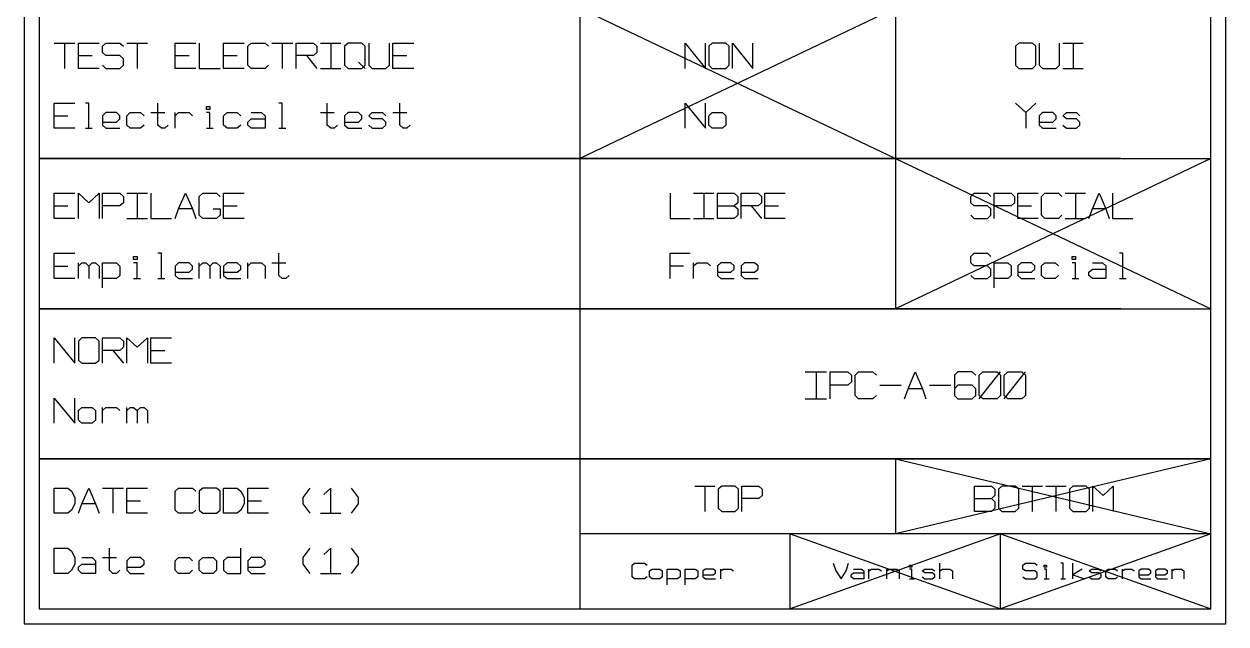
# Model space of a CAD drawing. Extents: x -658 to 530, y -320 to 521.
# Drawn here: x -421.3 to -277.6, y 100.6 to 172.4 of the extents above; entities that cross this region are included whole.
import ezdxf

# ---------------------------------------------------------------- set-up
doc = ezdxf.new("R2010")
doc.units = 0
doc.layers.add('1', color=1, linetype='CONTINUOUS')

msp = doc.modelspace()

# ---------------------------------------------------------------- linework, layer by layer
at = {"layer": '1'}
for p, q in [((-421.3, 420.4), (-421.3, 100.6)), ((-277.58, 100.6), (-277.58, 420.4)), ((-354.83, 398.85), (-354.83, 102.4)), ((-419.5, 174.27), (-419.5, 156.3)), ((-354.83, 174.27), (-317.1, 156.3)), ((-317.1, 174.27), (-354.83, 156.3)), ((-317.1, 174.27), (-317.1, 156.3)), ((-279.38, 156.3), (-279.38, 174.27)), ((-417.7, 170.1), (-415.22, 170.1)), ((-416.45, 170.1), (-416.45, 167.07)), ((-414.8, 167.07), (-414.8, 170.1)), ((-414.8, 170.1), (-412.32, 170.1)), ((-411.92, 169.72), (-411.5, 170.1)), ((-411.92, 168.97), (-411.92, 169.72)), ((-411.5, 170.1), (-409.85, 170.1)), ((-409.85, 170.1), (-409.42, 169.72)), ((-409.02, 170.1), (-406.55, 170.1)), ((-407.77, 170.1), (-407.77, 167.07)), ((-403.22, 167.07), (-403.22, 170.1)), ((-403.22, 170.1), (-400.75, 170.1)), ((-400.35, 170.1), (-400.35, 167.07)), ((-397.45, 167.07), (-397.45, 170.1)), ((-397.45, 170.1), (-394.97, 170.1)), ((-394.55, 169.72), (-394.15, 170.1)), ((-394.55, 167.45), (-394.55, 169.72)), ((-394.15, 170.1), (-392.47, 170.1)), ((-392.47, 170.1), (-392.07, 169.72)), ((-391.65, 170.1), (-389.17, 170.1)), ((-390.42, 170.1), (-390.42, 167.07)), ((-388.77, 167.07), (-388.77, 170.1)), ((-388.77, 170.1), (-386.7, 170.1)), ((-386.7, 170.1), (-386.27, 169.72)), ((-386.27, 169.72), (-386.27, 168.97)), ((-385.87, 170.1), (-383.4, 170.1)), ((-384.62, 170.1), (-384.62, 167.07)), ((-382.55, 170.1), (-382.97, 169.72)), ((-382.97, 169.72), (-382.97, 167.45)), ((-380.9, 170.1), (-382.55, 170.1)), ((-380.5, 169.72), (-380.9, 170.1)), ((-380.5, 167.45), (-380.5, 169.72)), ((-380.07, 170.1), (-380.07, 167.45)), ((-377.6, 167.45), (-377.6, 170.1)), ((-377.2, 167.07), (-377.2, 170.1)), ((-377.2, 170.1), (-374.7, 170.1)), ((-342.25, 167.07), (-342.25, 170.1)), ((-342.25, 170.1), (-339.83, 167.07)), ((-339.83, 167.07), (-339.83, 170.1)), ((-339, 170.1), (-339.43, 169.72)), ((-339.43, 169.72), (-339.43, 167.45)), ((-337.4, 170.1), (-339, 170.1)), ((-337, 169.72), (-337.4, 170.1)), ((-337, 167.45), (-337, 169.72)), ((-336.58, 167.07), (-336.58, 170.1)), ((-336.58, 170.1), (-334.15, 167.07)), ((-334.15, 167.07), (-334.15, 170.1)), ((-302.33, 170.1), (-302.73, 169.72)), ((-302.73, 169.72), (-302.73, 167.45)), ((-300.7, 170.1), (-302.33, 170.1)), ((-300.3, 169.72), (-300.7, 170.1)), ((-300.3, 167.45), (-300.3, 169.72)), ((-299.9, 170.1), (-299.9, 167.45)), ((-297.48, 167.45), (-297.48, 170.1)), ((-297.08, 170.1), (-294.65, 170.1)), ((-295.85, 170.1), (-295.85, 167.07)), ((-414.8, 168.6), (-413.15, 168.6)), ((-411.5, 168.6), (-411.92, 168.97)), ((-409.85, 168.6), (-411.5, 168.6)), ((-409.42, 168.2), (-409.85, 168.6)), ((-409.42, 167.45), (-409.42, 168.2)), ((-403.22, 168.6), (-401.57, 168.6)), ((-397.45, 168.6), (-395.8, 168.6)), ((-386.7, 168.6), (-388.77, 168.6)), ((-387.52, 168.6), (-386.27, 167.07)), ((-386.27, 168.97), (-386.7, 168.6)), ((-377.2, 168.6), (-375.52, 168.6)), ((-412.32, 167.07), (-414.8, 167.07)), ((-411.92, 167.45), (-411.5, 167.07)), ((-411.5, 167.07), (-409.85, 167.07)), ((-409.85, 167.07), (-409.42, 167.45)), ((-400.75, 167.07), (-403.22, 167.07)), ((-400.35, 167.07), (-397.85, 167.07)), ((-394.97, 167.07), (-397.45, 167.07)), ((-394.15, 167.07), (-394.55, 167.45)), ((-392.47, 167.07), (-394.15, 167.07)), ((-392.07, 167.45), (-392.47, 167.07)), ((-385.87, 167.07), (-383.4, 167.07)), ((-382.97, 167.45), (-382.55, 167.07)), ((-382.55, 167.07), (-380.9, 167.07)), ((-380.5, 167.07), (-381.32, 167.82)), ((-380.9, 167.07), (-380.5, 167.45)), ((-380.07, 167.45), (-379.67, 167.07)), ((-379.67, 167.07), (-378.02, 167.07)), ((-378.02, 167.07), (-377.6, 167.45)), ((-374.7, 167.07), (-377.2, 167.07)), ((-339.43, 167.45), (-339, 167.07)), ((-339, 167.07), (-337.4, 167.07)), ((-337.4, 167.07), (-337, 167.45)), ((-302.73, 167.45), (-302.33, 167.07)), ((-302.33, 167.07), (-300.7, 167.07)), ((-300.7, 167.07), (-300.3, 167.45)), ((-299.9, 167.45), (-299.5, 167.07)), ((-299.5, 167.07), (-297.88, 167.07)), ((-297.88, 167.07), (-297.48, 167.45)), ((-297.08, 167.07), (-294.65, 167.07)), ((-417.7, 159.9), (-417.7, 162.9)), ((-417.7, 162.9), (-415.22, 162.9)), ((-413.57, 162.9), (-413.97, 162.9)), ((-413.57, 159.9), (-413.57, 162.9)), ((-405.3, 160.27), (-405.3, 162.9)), ((-399.5, 162.15), (-399.5, 162.52)), ((-399.5, 162.52), (-399.1, 162.52)), ((-399.1, 162.52), (-399.1, 162.15)), ((-390.42, 162.9), (-390.82, 162.9)), ((-390.42, 159.9), (-390.42, 162.9)), ((-385.05, 160.27), (-385.05, 162.9)), ((-376.35, 160.27), (-376.35, 162.9)), ((-342.25, 159.9), (-342.25, 162.9)), ((-342.25, 162.9), (-339.83, 159.9)), ((-339.83, 159.9), (-339.83, 162.9)), ((-302.73, 162.9), (-301.5, 161.77)), ((-301.5, 161.77), (-300.3, 162.9)), ((-417.7, 161.4), (-416.05, 161.4)), ((-411.5, 161.77), (-411.92, 161.4)), ((-411.92, 161.4), (-411.92, 160.27)), ((-410.25, 161.77), (-411.5, 161.77)), ((-409.85, 161.4), (-410.25, 161.77)), ((-410.25, 160.65), (-409.85, 161.02)), ((-409.85, 161.02), (-409.85, 161.4)), ((-409.02, 161.4), (-408.6, 161.77)), ((-409.02, 160.27), (-409.02, 161.4)), ((-408.6, 161.77), (-407.37, 161.77)), ((-407.37, 161.77), (-406.95, 161.4)), ((-406.12, 161.77), (-404.47, 161.77)), ((-403.22, 159.9), (-403.22, 161.77)), ((-403.22, 161.4), (-402.82, 161.77)), ((-402.82, 161.77), (-401.57, 161.77)), ((-401.57, 161.77), (-401.17, 161.4)), ((-399.1, 162.15), (-399.5, 162.15)), ((-399.1, 161.77), (-399.5, 161.77)), ((-399.1, 159.9), (-399.1, 161.77)), ((-397.45, 161.4), (-397.02, 161.77)), ((-397.45, 160.27), (-397.45, 161.4)), ((-397.02, 161.77), (-395.8, 161.77)), ((-395.8, 161.77), (-395.37, 161.4)), ((-394.55, 160.65), (-394.15, 161.02)), ((-394.15, 161.77), (-392.9, 161.77)), ((-394.15, 161.02), (-392.47, 161.02)), ((-392.9, 161.77), (-392.47, 161.4)), ((-392.47, 161.4), (-392.47, 159.9)), ((-385.87, 161.77), (-384.22, 161.77)), ((-382.55, 161.77), (-382.97, 161.4)), ((-382.97, 161.4), (-382.97, 160.27)), ((-381.32, 161.77), (-382.55, 161.77)), ((-380.9, 161.4), (-381.32, 161.77)), ((-381.32, 160.65), (-380.9, 161.02)), ((-380.9, 161.02), (-380.9, 161.4)), ((-380.07, 161.4), (-379.67, 161.77)), ((-379.67, 161.02), (-380.07, 161.4)), ((-379.67, 161.77), (-378.42, 161.77)), ((-378.42, 161.02), (-379.67, 161.02)), ((-378.42, 161.77), (-378.02, 161.4)), ((-378.02, 160.65), (-378.42, 161.02)), ((-377.2, 161.77), (-375.52, 161.77)), ((-339.43, 161.4), (-339, 161.77)), ((-339.43, 160.27), (-339.43, 161.4)), ((-339, 161.77), (-337.8, 161.77)), ((-337.8, 161.77), (-337.4, 161.4)), ((-337.4, 161.4), (-337.4, 160.27)), ((-301.5, 161.77), (-301.5, 159.9)), ((-299.5, 161.77), (-299.9, 161.4)), ((-299.9, 161.4), (-299.9, 160.27)), ((-298.28, 161.77), (-299.5, 161.77)), ((-297.88, 161.4), (-298.28, 161.77)), ((-298.28, 160.65), (-297.88, 161.02)), ((-297.88, 161.02), (-297.88, 161.4)), ((-297.08, 161.4), (-296.65, 161.77)), ((-296.65, 161.02), (-297.08, 161.4)), ((-296.65, 161.77), (-295.45, 161.77)), ((-295.45, 161.02), (-296.65, 161.02)), ((-295.45, 161.77), (-295.05, 161.4)), ((-295.05, 160.65), (-295.45, 161.02)), ((-415.22, 159.9), (-417.7, 159.9)), ((-413.97, 159.9), (-413.15, 159.9)), ((-411.92, 160.65), (-410.25, 160.65)), ((-411.92, 160.27), (-411.5, 159.9)), ((-411.5, 159.9), (-409.85, 159.9)), ((-408.6, 159.9), (-409.02, 160.27)), ((-407.37, 159.9), (-408.6, 159.9)), ((-406.95, 160.27), (-407.37, 159.9)), ((-404.87, 159.9), (-405.3, 160.27)), ((-404.47, 159.9), (-404.87, 159.9)), ((-404.05, 160.27), (-404.47, 159.9)), ((-399.5, 159.9), (-398.67, 159.9)), ((-397.02, 159.9), (-397.45, 160.27)), ((-395.8, 159.9), (-397.02, 159.9)), ((-395.37, 160.27), (-395.8, 159.9)), ((-394.55, 160.27), (-394.55, 160.65)), ((-394.15, 159.9), (-394.55, 160.27)), ((-392.47, 159.9), (-394.15, 159.9)), ((-390.82, 159.9), (-390, 159.9)), ((-384.62, 159.9), (-385.05, 160.27)), ((-384.22, 159.9), (-384.62, 159.9)), ((-383.8, 160.27), (-384.22, 159.9)), ((-382.97, 160.65), (-381.32, 160.65)), ((-382.97, 160.27), (-382.55, 159.9)), ((-382.55, 159.9), (-380.9, 159.9)), ((-380.07, 160.27), (-379.67, 159.9)), ((-379.67, 159.9), (-378.42, 159.9)), ((-378.42, 159.9), (-378.02, 160.27)), ((-378.02, 160.27), (-378.02, 160.65)), ((-375.95, 159.9), (-376.35, 160.27)), ((-375.52, 159.9), (-375.95, 159.9)), ((-375.12, 160.27), (-375.52, 159.9)), ((-339, 159.9), (-339.43, 160.27)), ((-337.8, 159.9), (-339, 159.9)), ((-337.4, 160.27), (-337.8, 159.9)), ((-299.9, 160.65), (-298.28, 160.65)), ((-299.9, 160.27), (-299.5, 159.9)), ((-299.5, 159.9), (-297.88, 159.9)), ((-297.08, 160.27), (-296.65, 159.9)), ((-296.65, 159.9), (-295.45, 159.9)), ((-295.45, 159.9), (-295.05, 160.27)), ((-295.05, 160.27), (-295.05, 160.65)), ((-290.15, 156.3), (-419.5, 156.3)), ((-419.5, 156.3), (-419.5, 138.32)), ((-419.5, 156.3), (-279.38, 156.3)), ((-317.1, 156.3), (-279.38, 138.32)), ((-279.38, 156.3), (-317.1, 138.32)), ((-317.1, 156.3), (-317.1, 138.32)), ((-279.38, 138.32), (-279.38, 156.3)), ((-417.7, 149.12), (-417.7, 152.12)), ((-417.7, 152.12), (-415.22, 152.12)), ((-414.8, 149.12), (-414.8, 152.12)), ((-414.8, 152.12), (-413.57, 151)), ((-413.57, 151), (-412.32, 152.12)), ((-412.32, 152.12), (-412.32, 149.12)), ((-411.92, 149.12), (-411.92, 152.12)), ((-411.92, 152.12), (-409.85, 152.12)), ((-409.85, 152.12), (-409.42, 151.75)), ((-409.42, 151), (-409.85, 150.62)), ((-409.42, 151.75), (-409.42, 151)), ((-409.02, 152.12), (-406.55, 152.12)), ((-407.77, 152.12), (-407.77, 149.12)), ((-406.12, 152.12), (-406.12, 149.12)), ((-402.83, 150.25), (-402, 152.12)), ((-402, 152.12), (-401.17, 150.25)), ((-400.35, 151.75), (-399.92, 152.12)), ((-400.35, 149.5), (-400.35, 151.75)), ((-399.92, 152.12), (-398.27, 152.12)), ((-398.27, 152.12), (-397.85, 151.75)), ((-397.45, 149.12), (-397.45, 152.12)), ((-397.45, 152.12), (-394.97, 152.12)), ((-344.05, 152.12), (-344.05, 149.12)), ((-341.23, 152.12), (-338.8, 152.12)), ((-340, 152.12), (-340, 149.12)), ((-338.38, 149.12), (-338.38, 152.12)), ((-338.38, 152.12), (-336.38, 152.12)), ((-336.38, 152.12), (-335.95, 151.75)), ((-335.95, 151), (-336.38, 150.62)), ((-335.95, 151.75), (-335.95, 151)), ((-335.55, 149.12), (-335.55, 152.12)), ((-335.55, 152.12), (-333.53, 152.12)), ((-333.53, 152.12), (-333.13, 151.75)), ((-333.13, 151), (-333.53, 150.62)), ((-333.13, 151.75), (-333.13, 151)), ((-332.73, 149.12), (-332.73, 152.12)), ((-332.73, 152.12), (-330.3, 152.12)), ((-308.1, 151.75), (-307.7, 152.12)), ((-308.1, 151), (-308.1, 151.75)), ((-307.7, 150.62), (-308.1, 151)), ((-307.7, 152.12), (-306.1, 152.12)), ((-306.1, 152.12), (-305.68, 151.75)), ((-305.28, 149.12), (-305.28, 152.12)), ((-305.28, 152.12), (-303.25, 152.12)), ((-303.25, 152.12), (-302.85, 151.75)), ((-302.85, 151), (-303.25, 150.62)), ((-302.85, 151.75), (-302.85, 151)), ((-302.45, 149.12), (-302.45, 152.12)), ((-302.45, 152.12), (-300.03, 152.12)), ((-299.63, 151.75), (-299.23, 152.12)), ((-299.63, 149.5), (-299.63, 151.75)), ((-299.23, 152.12), (-297.6, 152.12)), ((-297.6, 152.12), (-297.2, 151.75)), ((-296.8, 152.12), (-294.38, 152.12)), ((-295.58, 152.12), (-295.58, 149.12)), ((-293.55, 150.25), (-292.75, 152.12)), ((-292.75, 152.12), (-291.95, 150.25)), ((-291.13, 152.12), (-291.13, 149.12)), ((-417.7, 150.62), (-416.05, 150.62)), ((-409.85, 150.62), (-411.92, 150.62)), ((-403.23, 149.12), (-402.83, 150.25)), ((-401.17, 150.25), (-402.82, 150.25)), ((-401.17, 150.25), (-400.75, 149.12)), ((-399.92, 149.12), (-400.35, 149.5)), ((-398.67, 150.25), (-397.85, 150.25)), ((-397.85, 149.5), (-398.27, 149.12)), ((-397.85, 150.25), (-397.85, 149.5)), ((-397.45, 150.62), (-395.8, 150.62)), ((-338.38, 150.62), (-336.38, 150.62)), ((-336.38, 150.62), (-335.95, 150.25)), ((-335.95, 149.5), (-336.38, 149.12)), ((-335.95, 150.25), (-335.95, 149.5)), ((-333.53, 150.62), (-335.55, 150.62)), ((-334.35, 150.62), (-333.13, 149.12)), ((-332.73, 150.62), (-331.1, 150.62)), ((-308.1, 149.5), (-307.7, 149.12)), ((-306.1, 150.62), (-307.7, 150.62)), ((-305.68, 150.25), (-306.1, 150.62)), ((-306.1, 149.12), (-305.68, 149.5)), ((-305.68, 149.5), (-305.68, 150.25)), ((-303.25, 150.62), (-305.28, 150.62)), ((-302.45, 150.62), (-300.83, 150.62)), ((-299.23, 149.12), (-299.63, 149.5)), ((-297.2, 149.5), (-297.6, 149.12)), ((-293.98, 149.12), (-293.55, 150.25)), ((-291.95, 150.25), (-293.55, 150.25)), ((-291.95, 150.25), (-291.55, 149.12)), ((-415.22, 149.12), (-417.7, 149.12)), ((-409.02, 149.12), (-406.55, 149.12)), ((-406.12, 149.12), (-403.65, 149.12)), ((-398.27, 149.12), (-399.92, 149.12)), ((-394.97, 149.12), (-397.45, 149.12)), ((-344.05, 149.12), (-341.63, 149.12)), ((-341.23, 149.12), (-338.8, 149.12)), ((-336.38, 149.12), (-338.38, 149.12)), ((-330.3, 149.12), (-332.73, 149.12)), ((-307.7, 149.12), (-306.1, 149.12)), ((-300.03, 149.12), (-302.45, 149.12)), ((-297.6, 149.12), (-299.23, 149.12)), ((-296.8, 149.12), (-294.38, 149.12)), ((-291.13, 149.12), (-288.7, 149.12)), ((-417.7, 141.92), (-417.7, 144.95)), ((-417.7, 144.95), (-415.22, 144.95)), ((-414.8, 141.92), (-414.8, 143.82)), ((-414.8, 143.42), (-414.4, 143.82)), ((-414.4, 143.82), (-413.97, 143.82)), ((-413.97, 143.82), (-413.57, 143.42)), ((-413.57, 143.42), (-413.15, 143.82)), ((-413.15, 143.82), (-412.75, 143.82)), ((-412.75, 143.82), (-412.32, 143.42)), ((-411.92, 140.8), (-411.92, 143.82)), ((-411.92, 143.82), (-410.25, 143.82)), ((-410.25, 143.82), (-409.85, 143.42)), ((-408.2, 144.2), (-408.2, 144.57)), ((-408.2, 144.57), (-407.77, 144.57)), ((-407.77, 144.2), (-408.2, 144.2)), ((-407.77, 143.82), (-408.2, 143.82)), ((-407.77, 144.57), (-407.77, 144.2)), ((-407.77, 141.92), (-407.77, 143.82)), ((-404.87, 144.95), (-405.3, 144.95)), ((-404.87, 141.92), (-404.87, 144.95)), ((-402.82, 143.82), (-403.22, 143.42)), ((-401.57, 143.82), (-402.82, 143.82)), ((-401.17, 143.42), (-401.57, 143.82)), ((-400.35, 141.92), (-400.35, 143.82)), ((-400.35, 143.42), (-399.92, 143.82)), ((-399.92, 143.82), (-399.5, 143.82)), ((-399.5, 143.82), (-399.1, 143.42)), ((-399.1, 143.42), (-398.67, 143.82)), ((-398.67, 143.82), (-398.27, 143.82)), ((-398.27, 143.82), (-397.85, 143.42)), ((-397.02, 143.82), (-397.45, 143.42)), ((-395.8, 143.82), (-397.02, 143.82)), ((-395.37, 143.42), (-395.8, 143.82)), ((-394.55, 141.92), (-394.55, 143.82)), ((-394.55, 143.42), (-394.15, 143.82)), ((-394.15, 143.82), (-392.9, 143.82)), ((-392.9, 143.82), (-392.47, 143.42)), ((-391.65, 143.82), (-390, 143.82)), ((-390.82, 142.3), (-390.82, 144.95)), ((-344.05, 141.92), (-344.05, 144.95)), ((-344.05, 144.95), (-341.63, 144.95)), ((-341.23, 141.92), (-341.23, 143.82)), ((-341.23, 143.45), (-340.8, 143.82)), ((-340.8, 143.82), (-339.6, 143.82)), ((-339.6, 143.82), (-339.2, 143.45)), ((-337.98, 143.82), (-338.38, 143.45)), ((-336.78, 143.82), (-337.98, 143.82)), ((-336.38, 143.45), (-336.78, 143.82)), ((-335.15, 143.82), (-335.55, 143.45)), ((-333.95, 143.82), (-335.15, 143.82)), ((-333.53, 143.45), (-333.95, 143.82)), ((-308.1, 144.57), (-307.7, 144.95)), ((-308.1, 143.82), (-308.1, 144.57)), ((-307.7, 143.45), (-308.1, 143.82)), ((-307.7, 144.95), (-306.1, 144.95)), ((-306.1, 144.95), (-305.68, 144.57)), ((-305.28, 140.8), (-305.28, 143.82)), ((-305.28, 143.82), (-303.68, 143.82)), ((-303.68, 143.82), (-303.25, 143.45)), ((-302.05, 143.82), (-302.45, 143.45)), ((-300.83, 143.82), (-302.05, 143.82)), ((-300.43, 143.45), (-300.83, 143.82)), ((-299.63, 143.45), (-299.23, 143.82)), ((-299.23, 143.82), (-298, 143.82)), ((-298, 143.82), (-297.6, 143.45)), ((-295.98, 144.2), (-295.98, 144.57)), ((-295.98, 144.57), (-295.58, 144.57)), ((-295.58, 144.2), (-295.98, 144.2)), ((-295.58, 143.82), (-295.98, 143.82)), ((-295.58, 144.57), (-295.58, 144.2)), ((-295.58, 141.92), (-295.58, 143.82)), ((-293.55, 143.82), (-292.35, 143.82)), ((-292.35, 143.82), (-291.95, 143.45)), ((-289.93, 144.95), (-290.33, 144.95)), ((-289.93, 141.92), (-289.93, 144.95)), ((-417.7, 143.42), (-416.05, 143.42)), ((-413.57, 143.42), (-413.57, 141.92)), ((-412.32, 143.42), (-412.32, 141.92)), ((-409.85, 142.3), (-410.25, 141.92)), ((-409.85, 143.42), (-409.85, 142.3)), ((-403.22, 143.42), (-403.22, 142.3)), ((-403.22, 142.67), (-401.57, 142.67)), ((-403.22, 142.3), (-402.82, 141.92)), ((-401.57, 142.67), (-401.17, 143.05)), ((-401.17, 143.05), (-401.17, 143.42)), ((-399.1, 143.42), (-399.1, 141.92)), ((-397.85, 143.42), (-397.85, 141.92)), ((-397.45, 143.42), (-397.45, 142.3)), ((-397.45, 142.67), (-395.8, 142.67)), ((-397.45, 142.3), (-397.02, 141.92)), ((-395.8, 142.67), (-395.37, 143.05)), ((-395.37, 143.05), (-395.37, 143.42)), ((-392.47, 143.42), (-392.47, 141.92)), ((-390.42, 141.92), (-390.82, 142.3)), ((-389.6, 142.3), (-390, 141.92)), ((-344.05, 143.45), (-342.43, 143.45)), ((-338.38, 143.45), (-338.38, 142.3)), ((-338.38, 142.67), (-336.78, 142.67)), ((-338.38, 142.3), (-337.98, 141.92)), ((-336.78, 142.67), (-336.38, 143.05)), ((-336.38, 143.05), (-336.38, 143.45)), ((-335.55, 143.45), (-335.55, 142.3)), ((-335.55, 142.67), (-333.95, 142.67)), ((-335.55, 142.3), (-335.15, 141.92)), ((-333.95, 142.67), (-333.53, 143.05)), ((-333.53, 143.05), (-333.53, 143.45)), ((-308.1, 142.3), (-307.7, 141.92)), ((-306.1, 143.45), (-307.7, 143.45)), ((-305.68, 143.05), (-306.1, 143.45)), ((-306.1, 141.92), (-305.68, 142.3)), ((-305.68, 142.3), (-305.68, 143.05)), ((-303.25, 142.3), (-303.68, 141.92)), ((-303.25, 143.45), (-303.25, 142.3)), ((-302.45, 143.45), (-302.45, 142.3)), ((-302.45, 142.67), (-300.83, 142.67)), ((-302.45, 142.3), (-302.05, 141.92)), ((-300.83, 142.67), (-300.43, 143.05)), ((-300.43, 143.05), (-300.43, 143.45)), ((-299.63, 142.3), (-299.63, 143.45)), ((-299.23, 141.92), (-299.63, 142.3)), ((-297.6, 142.3), (-298, 141.92)), ((-293.98, 142.67), (-293.55, 143.05)), ((-293.98, 142.3), (-293.98, 142.67)), ((-293.55, 141.92), (-293.98, 142.3)), ((-293.55, 143.05), (-291.95, 143.05)), ((-291.95, 143.45), (-291.95, 141.92)), ((-415.22, 141.92), (-417.7, 141.92)), ((-410.25, 141.92), (-411.92, 141.92)), ((-408.2, 141.92), (-407.37, 141.92)), ((-405.3, 141.92), (-404.47, 141.92)), ((-402.82, 141.92), (-401.17, 141.92)), ((-397.02, 141.92), (-395.37, 141.92)), ((-390, 141.92), (-390.42, 141.92)), ((-337.98, 141.92), (-336.38, 141.92)), ((-335.15, 141.92), (-333.53, 141.92)), ((-307.7, 141.92), (-306.1, 141.92)), ((-303.68, 141.92), (-305.28, 141.92)), ((-302.05, 141.92), (-300.43, 141.92)), ((-298, 141.92), (-299.23, 141.92)), ((-295.98, 141.92), (-295.18, 141.92)), ((-291.95, 141.92), (-293.55, 141.92)), ((-290.33, 141.92), (-289.53, 141.92)), ((-290.15, 138.32), (-419.5, 138.32)), ((-419.5, 138.32), (-419.5, 120.37)), ((-419.5, 138.32), (-279.38, 138.32)), ((-279.38, 120.37), (-279.38, 138.32)), ((-417.7, 131.8), (-417.7, 134.82)), ((-417.7, 134.82), (-415.22, 131.8)), ((-415.22, 131.8), (-415.22, 134.82)), ((-414.4, 134.82), (-414.8, 134.45)), ((-414.8, 134.45), (-414.8, 132.17)), ((-412.75, 134.82), (-414.4, 134.82)), ((-412.32, 134.45), (-412.75, 134.82)), ((-412.32, 132.17), (-412.32, 134.45)), ((-411.92, 131.8), (-411.92, 134.82)), ((-411.92, 134.82), (-409.85, 134.82)), ((-409.85, 134.82), (-409.42, 134.45)), ((-409.42, 133.7), (-409.85, 133.32)), ((-409.42, 134.45), (-409.42, 133.7)), ((-409.02, 131.8), (-409.02, 134.82)), ((-409.02, 134.82), (-407.77, 133.7)), ((-407.77, 133.7), (-406.55, 134.82)), ((-406.55, 134.82), (-406.55, 131.8)), ((-406.12, 131.8), (-406.12, 134.82)), ((-406.12, 134.82), (-403.65, 134.82)), ((-409.85, 133.32), (-411.92, 133.32)), ((-410.67, 133.32), (-409.42, 131.8)), ((-406.12, 133.32), (-404.47, 133.32)), ((-414.8, 132.17), (-414.4, 131.8)), ((-414.4, 131.8), (-412.75, 131.8)), ((-412.75, 131.8), (-412.32, 132.17)), ((-403.65, 131.8), (-406.12, 131.8)), ((-327.88, 130.77), (-325.33, 130.77)), ((-326.6, 130.77), (-326.6, 127.55)), ((-324.9, 127.55), (-324.9, 130.77)), ((-324.9, 130.77), (-322.78, 130.77)), ((-322.78, 130.77), (-322.35, 130.35)), ((-322.35, 129.55), (-322.78, 129.15)), ((-322.35, 130.35), (-322.35, 129.55)), ((-321.93, 130.35), (-321.5, 130.77)), ((-321.93, 127.95), (-321.93, 130.35)), ((-321.5, 130.77), (-319.8, 130.77)), ((-319.8, 130.77), (-319.38, 130.35)), ((-315.58, 128.75), (-314.73, 130.77)), ((-314.73, 130.77), (-313.88, 128.75)), ((-309.63, 130.77), (-310.05, 130.35)), ((-310.05, 130.35), (-310.05, 127.95)), ((-307.93, 130.77), (-309.63, 130.77)), ((-307.5, 130.35), (-307.93, 130.77)), ((-307.08, 130.35), (-306.65, 130.77)), ((-307.08, 127.55), (-304.53, 130.77)), ((-307.08, 127.95), (-307.08, 130.35)), ((-306.65, 130.77), (-304.95, 130.77)), ((-304.95, 130.77), (-304.53, 130.35)), ((-304.53, 130.35), (-304.53, 127.95)), ((-304.1, 130.35), (-303.68, 130.77)), ((-304.1, 127.55), (-301.55, 130.77)), ((-304.1, 127.95), (-304.1, 130.35)), ((-303.68, 130.77), (-301.98, 130.77)), ((-301.98, 130.77), (-301.55, 130.35)), ((-301.55, 130.35), (-301.55, 127.95)), ((-322.78, 129.15), (-324.9, 129.15)), ((-321.5, 127.55), (-321.93, 127.95)), ((-319.38, 127.95), (-319.8, 127.55)), ((-318.95, 129.15), (-316.43, 129.15)), ((-316, 127.55), (-315.58, 128.75)), ((-313.88, 128.75), (-315.58, 128.75)), ((-313.88, 128.75), (-313.45, 127.55)), ((-313.03, 129.15), (-310.48, 129.15)), ((-309.63, 129.15), (-310.05, 128.75)), ((-310.05, 127.95), (-309.63, 127.55)), ((-307.93, 129.15), (-309.63, 129.15)), ((-307.5, 128.75), (-307.93, 129.15)), ((-307.93, 127.55), (-307.5, 127.95)), ((-307.5, 127.95), (-307.5, 128.75)), ((-306.65, 127.55), (-307.08, 127.95)), ((-304.53, 127.95), (-304.95, 127.55)), ((-303.68, 127.55), (-304.1, 127.95)), ((-301.55, 127.95), (-301.98, 127.55)), ((-417.7, 124.62), (-417.7, 127.62)), ((-417.7, 127.62), (-415.22, 124.62)), ((-415.22, 124.62), (-415.22, 127.62)), ((-414.8, 126.12), (-414.4, 126.5)), ((-414.4, 126.5), (-413.15, 126.5)), ((-413.15, 126.5), (-412.75, 126.12)), ((-411.92, 124.62), (-411.92, 126.5)), ((-411.92, 126.12), (-411.5, 126.5)), ((-411.5, 126.5), (-410.25, 126.5)), ((-410.25, 126.5), (-409.85, 126.12)), ((-409.02, 124.62), (-409.02, 126.5)), ((-409.02, 126.12), (-408.6, 126.5)), ((-408.6, 126.5), (-408.2, 126.5)), ((-408.2, 126.5), (-407.77, 126.12)), ((-407.77, 126.12), (-407.37, 126.5)), ((-407.37, 126.5), (-406.95, 126.5)), ((-406.95, 126.5), (-406.55, 126.12)), ((-327.88, 127.55), (-325.33, 127.55)), ((-319.8, 127.55), (-321.5, 127.55)), ((-309.63, 127.55), (-307.93, 127.55)), ((-304.95, 127.55), (-306.65, 127.55)), ((-301.98, 127.55), (-303.68, 127.55)), ((-414.8, 125), (-414.8, 126.12)), ((-412.75, 126.12), (-412.75, 125)), ((-407.77, 126.12), (-407.77, 124.62)), ((-406.55, 126.12), (-406.55, 124.62)), ((-414.4, 124.62), (-414.8, 125)), ((-413.15, 124.62), (-414.4, 124.62)), ((-412.75, 125), (-413.15, 124.62)), ((-279.38, 120.37), (-419.5, 120.37)), ((-419.5, 120.37), (-419.5, 102.4)), ((-419.5, 120.37), (-279.38, 120.37)), ((-317.1, 120.37), (-279.38, 111.37)), ((-279.38, 120.37), (-317.1, 111.37)), ((-317.1, 120.37), (-317.1, 111.37)), ((-279.38, 102.4), (-279.38, 120.37)), ((-417.7, 113.85), (-417.7, 116.85)), ((-417.7, 116.85), (-416.05, 116.85)), ((-416.05, 116.85), (-415.62, 116.47)), ((-415.62, 116.47), (-415.22, 115.72)), ((-414.4, 114.97), (-413.57, 116.85)), ((-413.57, 116.85), (-412.75, 114.97)), ((-411.92, 116.85), (-409.42, 116.85)), ((-410.67, 116.85), (-410.67, 113.85)), ((-409.02, 113.85), (-409.02, 116.85)), ((-409.02, 116.85), (-406.55, 116.85)), ((-403.22, 116.47), (-402.82, 116.85)), ((-403.22, 114.22), (-403.22, 116.47)), ((-402.82, 116.85), (-401.17, 116.85)), ((-401.17, 116.85), (-400.75, 116.47)), ((-399.92, 116.85), (-400.35, 116.47)), ((-400.35, 116.47), (-400.35, 114.22)), ((-398.27, 116.85), (-399.92, 116.85)), ((-397.85, 116.47), (-398.27, 116.85)), ((-397.85, 114.22), (-397.85, 116.47)), ((-397.45, 113.85), (-397.45, 116.85)), ((-397.45, 116.85), (-395.8, 116.85)), ((-395.8, 116.85), (-395.37, 116.47)), ((-395.37, 116.47), (-394.97, 115.72)), ((-394.55, 113.85), (-394.55, 116.85)), ((-394.55, 116.85), (-392.07, 116.85)), ((-387.92, 115.72), (-387.1, 116.85)), ((-384.62, 116.85), (-385.45, 116.1)), ((-384.62, 113.85), (-384.62, 116.85)), ((-381.32, 115.72), (-382.15, 116.85)), ((-341.1, 117.1), (-338.68, 117.1)), ((-339.9, 117.1), (-339.9, 114.07)), ((-337.88, 117.1), (-338.28, 116.72)), ((-338.28, 116.72), (-338.28, 114.45)), ((-336.25, 117.1), (-337.88, 117.1)), ((-335.85, 116.72), (-336.25, 117.1)), ((-335.85, 114.45), (-335.85, 116.72)), ((-335.45, 114.07), (-335.45, 117.1)), ((-335.45, 117.1), (-333.43, 117.1)), ((-333.43, 117.1), (-333.03, 116.72)), ((-333.03, 116.72), (-333.03, 115.97)), ((-307.63, 114.07), (-307.63, 117.1)), ((-307.63, 117.1), (-305.6, 117.1)), ((-305.6, 117.1), (-305.2, 116.72)), ((-305.2, 116.72), (-305.2, 115.97)), ((-304.38, 117.1), (-304.78, 116.72)), ((-304.78, 116.72), (-304.78, 114.45)), ((-302.78, 117.1), (-304.38, 117.1)), ((-302.35, 116.72), (-302.78, 117.1)), ((-302.35, 114.45), (-302.35, 116.72)), ((-301.95, 117.1), (-299.53, 117.1)), ((-300.75, 117.1), (-300.75, 114.07)), ((-299.13, 117.1), (-296.7, 117.1)), ((-297.93, 117.1), (-297.93, 114.07)), ((-295.9, 117.1), (-296.3, 116.72)), ((-296.3, 116.72), (-296.3, 114.45)), ((-294.28, 117.1), (-295.9, 117.1)), ((-293.88, 116.72), (-294.28, 117.1)), ((-293.88, 114.45), (-293.88, 116.72)), ((-293.48, 114.07), (-293.48, 117.1)), ((-293.48, 117.1), (-292.25, 115.97)), ((-292.25, 115.97), (-291.05, 117.1)), ((-291.05, 117.1), (-291.05, 114.07)), ((-415.22, 115.72), (-415.22, 114.97)), ((-409.02, 115.35), (-407.37, 115.35)), ((-394.97, 115.72), (-394.97, 114.97)), ((-394.55, 115.35), (-392.9, 115.35)), ((-387.92, 114.97), (-387.92, 115.72)), ((-381.32, 114.97), (-381.32, 115.72)), ((-333.43, 115.6), (-335.45, 115.6)), ((-333.03, 115.97), (-333.43, 115.6)), ((-307.63, 115.6), (-305.6, 115.6)), ((-305.2, 115.97), (-305.6, 115.6)), ((-305.6, 115.6), (-305.2, 115.22)), ((-305.2, 115.22), (-305.2, 114.45)), ((-416.05, 113.85), (-417.7, 113.85)), ((-415.62, 114.22), (-416.05, 113.85)), ((-415.22, 114.97), (-415.62, 114.22)), ((-414.8, 113.85), (-414.4, 114.97)), ((-412.75, 114.97), (-414.4, 114.97)), ((-412.75, 114.97), (-412.32, 113.85)), ((-406.55, 113.85), (-409.02, 113.85)), ((-402.82, 113.85), (-403.22, 114.22)), ((-401.17, 113.85), (-402.82, 113.85)), ((-400.75, 114.22), (-401.17, 113.85)), ((-400.35, 114.22), (-399.92, 113.85)), ((-399.92, 113.85), (-398.27, 113.85)), ((-398.27, 113.85), (-397.85, 114.22)), ((-395.8, 113.85), (-397.45, 113.85)), ((-395.37, 114.22), (-395.8, 113.85)), ((-394.97, 114.97), (-395.37, 114.22)), ((-392.07, 113.85), (-394.55, 113.85)), ((-387.1, 113.85), (-387.92, 114.97)), ((-385.87, 113.85), (-383.4, 113.85)), ((-382.15, 113.85), (-381.32, 114.97)), ((-338.28, 114.45), (-337.88, 114.07)), ((-337.88, 114.07), (-336.25, 114.07)), ((-336.25, 114.07), (-335.85, 114.45)), ((-305.6, 114.07), (-307.63, 114.07)), ((-305.2, 114.45), (-305.6, 114.07)), ((-304.78, 114.45), (-304.38, 114.07)), ((-304.38, 114.07), (-302.78, 114.07)), ((-302.78, 114.07), (-302.35, 114.45)), ((-296.3, 114.45), (-295.9, 114.07)), ((-295.9, 114.07), (-294.28, 114.07)), ((-294.28, 114.07), (-293.88, 114.45)), ((-279.38, 111.37), (-354.83, 111.37)), ((-329.68, 111.37), (-304.53, 102.4)), ((-304.53, 111.37), (-329.68, 102.4)), ((-329.68, 102.4), (-329.68, 111.37)), ((-304.53, 111.37), (-279.38, 102.4)), ((-279.38, 111.37), (-304.53, 102.4)), ((-304.53, 102.4), (-304.53, 111.37)), ((-417.7, 106.65), (-417.7, 109.67)), ((-417.7, 109.67), (-416.05, 109.67)), ((-416.05, 109.67), (-415.62, 109.3)), ((-415.62, 109.3), (-415.22, 108.55)), ((-411.07, 107.02), (-411.07, 109.67)), ((-395.37, 106.65), (-395.37, 109.67)), ((-387.92, 108.55), (-387.1, 109.67)), ((-384.62, 109.67), (-385.45, 108.92)), ((-384.62, 106.65), (-384.62, 109.67)), ((-381.32, 108.55), (-382.15, 109.67)), ((-415.22, 108.55), (-415.22, 107.77)), ((-414.4, 108.55), (-413.15, 108.55)), ((-413.15, 108.55), (-412.75, 108.15)), ((-412.75, 108.15), (-412.75, 106.65)), ((-411.92, 108.55), (-410.25, 108.55)), ((-408.6, 108.55), (-409.02, 108.15)), ((-409.02, 108.15), (-409.02, 107.02)), ((-407.37, 108.55), (-408.6, 108.55)), ((-406.95, 108.15), (-407.37, 108.55)), ((-406.95, 107.77), (-406.95, 108.15)), ((-403.22, 108.15), (-402.82, 108.55)), ((-403.22, 107.02), (-403.22, 108.15)), ((-402.82, 108.55), (-401.57, 108.55)), ((-401.57, 108.55), (-401.17, 108.15)), ((-400.35, 108.15), (-399.92, 108.55)), ((-400.35, 107.02), (-400.35, 108.15)), ((-399.92, 108.55), (-398.67, 108.55)), ((-398.67, 108.55), (-398.27, 108.15)), ((-398.27, 108.15), (-398.27, 107.02)), ((-397.02, 108.55), (-397.45, 108.15)), ((-397.45, 108.15), (-397.45, 107.02)), ((-395.37, 108.55), (-397.02, 108.55)), ((-394.15, 108.55), (-394.55, 108.15)), ((-394.55, 108.15), (-394.55, 107.02)), ((-392.9, 108.55), (-394.15, 108.55)), ((-392.47, 108.15), (-392.9, 108.55)), ((-392.47, 107.77), (-392.47, 108.15)), ((-387.92, 107.77), (-387.92, 108.55)), ((-381.32, 107.77), (-381.32, 108.55)), ((-348.6, 107.65), (-348.3, 107.87)), ((-348.3, 107.87), (-347.1, 107.87)), ((-347.1, 107.87), (-346.8, 107.65)), ((-324.53, 107.87), (-324.23, 106.95)), ((-323, 106.95), (-322.7, 107.87)), ((-311.8, 106), (-311.8, 107.87)), ((-301.85, 107.65), (-301.55, 107.87)), ((-301.55, 107.87), (-300.43, 107.87)), ((-300.43, 107.87), (-300.15, 107.65)), ((-297.03, 107.87), (-297.33, 107.87)), ((-297.03, 106), (-297.03, 107.87)), ((-295.9, 106), (-295.9, 107.87)), ((-416.05, 106.65), (-417.7, 106.65)), ((-415.62, 107.02), (-416.05, 106.65)), ((-415.22, 107.77), (-415.62, 107.02)), ((-414.8, 107.4), (-414.4, 107.77)), ((-414.8, 107.02), (-414.8, 107.4)), ((-414.4, 106.65), (-414.8, 107.02)), ((-414.4, 107.77), (-412.75, 107.77)), ((-412.75, 106.65), (-414.4, 106.65)), ((-410.67, 106.65), (-411.07, 107.02)), ((-410.25, 106.65), (-410.67, 106.65)), ((-409.85, 107.02), (-410.25, 106.65)), ((-409.02, 107.4), (-407.37, 107.4)), ((-409.02, 107.02), (-408.6, 106.65)), ((-408.6, 106.65), (-406.95, 106.65)), ((-407.37, 107.4), (-406.95, 107.77)), ((-402.82, 106.65), (-403.22, 107.02)), ((-401.57, 106.65), (-402.82, 106.65)), ((-401.17, 107.02), (-401.57, 106.65)), ((-399.92, 106.65), (-400.35, 107.02)), ((-398.67, 106.65), (-399.92, 106.65)), ((-398.27, 107.02), (-398.67, 106.65)), ((-397.45, 107.02), (-397.02, 106.65)), ((-397.02, 106.65), (-395.37, 106.65)), ((-394.55, 107.4), (-392.9, 107.4)), ((-394.55, 107.02), (-394.15, 106.65)), ((-394.15, 106.65), (-392.47, 106.65)), ((-392.9, 107.4), (-392.47, 107.77)), ((-387.1, 106.65), (-387.92, 107.77)), ((-385.87, 106.65), (-383.4, 106.65)), ((-382.15, 106.65), (-381.32, 107.77)), ((-348.6, 106.22), (-348.6, 107.65)), ((-346.5, 106.95), (-346.18, 107.17)), ((-346.5, 106.22), (-346.5, 106.95)), ((-346.18, 107.17), (-345.28, 107.17)), ((-345.28, 107.17), (-344.98, 106.95)), ((-344.98, 106.95), (-344.98, 106.22)), ((-344.38, 105.3), (-344.38, 107.17)), ((-344.38, 107.17), (-343.15, 107.17)), ((-343.15, 107.17), (-342.85, 106.95)), ((-342.85, 106.95), (-342.85, 106.22)), ((-342.25, 105.3), (-342.25, 107.17)), ((-342.25, 107.17), (-341.03, 107.17)), ((-341.03, 107.17), (-340.73, 106.95)), ((-340.73, 106.95), (-340.73, 106.22)), ((-339.83, 107.17), (-340.13, 106.95)), ((-340.13, 106.95), (-340.13, 106.22)), ((-340.13, 106.47), (-338.9, 106.47)), ((-338.9, 107.17), (-339.83, 107.17)), ((-338.6, 106.95), (-338.9, 107.17)), ((-338.9, 106.47), (-338.6, 106.7)), ((-338.6, 106.7), (-338.6, 106.95)), ((-338, 106), (-338, 107.17)), ((-338, 106.95), (-337.7, 107.17)), ((-337.7, 107.17), (-336.8, 107.17)), ((-336.8, 107.17), (-336.48, 106.95)), ((-324.23, 106.95), (-323.6, 106)), ((-323.6, 106), (-323, 106.95)), ((-322.4, 106.47), (-322.1, 106.7)), ((-322.4, 106.22), (-322.4, 106.47)), ((-322.1, 107.17), (-321.18, 107.17)), ((-322.1, 106.7), (-320.88, 106.7)), ((-321.18, 107.17), (-320.88, 106.95)), ((-320.88, 106.95), (-320.88, 106)), ((-320.28, 106), (-320.28, 107.17)), ((-320.28, 106.95), (-319.98, 107.17)), ((-319.98, 107.17), (-319.08, 107.17)), ((-319.08, 107.17), (-318.75, 106.95)), ((-318.15, 106), (-318.15, 107.17)), ((-318.15, 106.95), (-317.85, 107.17)), ((-317.85, 107.17), (-316.95, 107.17)), ((-316.95, 107.17), (-316.65, 106.95)), ((-316.65, 106.95), (-316.65, 106)), ((-315.43, 107.4), (-315.43, 107.65)), ((-315.43, 107.65), (-315.13, 107.65)), ((-315.13, 107.4), (-315.43, 107.4)), ((-315.13, 107.17), (-315.43, 107.17)), ((-315.13, 107.65), (-315.13, 107.4)), ((-315.13, 106), (-315.13, 107.17)), ((-313.9, 106.95), (-313.6, 107.17)), ((-313.6, 106.7), (-313.9, 106.95)), ((-313.6, 107.17), (-312.7, 107.17)), ((-312.7, 106.7), (-313.6, 106.7)), ((-312.7, 107.17), (-312.4, 106.95)), ((-312.4, 106.47), (-312.7, 106.7)), ((-312.4, 106.22), (-312.4, 106.47)), ((-311.8, 106.95), (-311.48, 107.17)), ((-311.48, 107.17), (-310.58, 107.17)), ((-310.58, 107.17), (-310.28, 106.95)), ((-310.28, 106.95), (-310.28, 106)), ((-301.85, 107.17), (-301.85, 107.65)), ((-301.55, 106.95), (-301.85, 107.17)), ((-300.43, 106.95), (-301.55, 106.95)), ((-300.15, 106.7), (-300.43, 106.95)), ((-300.15, 106.22), (-300.15, 106.7)), ((-299.3, 107.4), (-299.3, 107.65)), ((-299.3, 107.65), (-299.03, 107.65)), ((-299.03, 107.4), (-299.3, 107.4)), ((-299.03, 107.17), (-299.3, 107.17)), ((-299.03, 107.65), (-299.03, 107.4)), ((-299.03, 106), (-299.03, 107.17)), ((-294.78, 107.17), (-295.9, 106.47)), ((-295.9, 106.47), (-294.5, 106)), ((-293.93, 106.95), (-293.65, 107.17)), ((-293.65, 106.7), (-293.93, 106.95)), ((-293.65, 107.17), (-292.8, 107.17)), ((-292.8, 106.7), (-293.65, 106.7)), ((-292.8, 107.17), (-292.5, 106.95)), ((-292.5, 106.47), (-292.8, 106.7)), ((-292.5, 106.22), (-292.5, 106.47)), ((-291.95, 106.95), (-291.65, 107.17)), ((-291.95, 106.22), (-291.95, 106.95)), ((-291.65, 107.17), (-290.8, 107.17)), ((-290.8, 107.17), (-290.53, 106.95)), ((-289.95, 106), (-289.95, 107.17)), ((-289.95, 106.95), (-289.68, 107.17)), ((-289.68, 107.17), (-288.83, 107.17)), ((-288.83, 107.17), (-288.55, 106.95)), ((-287.7, 107.17), (-287.98, 106.95)), ((-287.98, 106.95), (-287.98, 106.22)), ((-287.98, 106.47), (-286.85, 106.47)), ((-286.85, 107.17), (-287.7, 107.17)), ((-286.58, 106.95), (-286.85, 107.17)), ((-286.85, 106.47), (-286.58, 106.7)), ((-286.58, 106.7), (-286.58, 106.95)), ((-285.73, 107.17), (-286, 106.95)), ((-286, 106.95), (-286, 106.22)), ((-286, 106.47), (-284.88, 106.47)), ((-284.88, 107.17), (-285.73, 107.17)), ((-284.58, 106.95), (-284.88, 107.17)), ((-284.88, 106.47), (-284.58, 106.7)), ((-284.58, 106.7), (-284.58, 106.95)), ((-284.03, 106), (-284.03, 107.17)), ((-284.03, 106.95), (-283.73, 107.17)), ((-283.73, 107.17), (-282.9, 107.17)), ((-282.9, 107.17), (-282.6, 106.95)), ((-282.6, 106.95), (-282.6, 106)), ((-348.3, 106), (-348.6, 106.22)), ((-347.1, 106), (-348.3, 106)), ((-346.8, 106.22), (-347.1, 106)), ((-346.18, 106), (-346.5, 106.22)), ((-345.28, 106), (-346.18, 106)), ((-344.98, 106.22), (-345.28, 106)), ((-343.15, 106), (-344.38, 106)), ((-342.85, 106.22), (-343.15, 106)), ((-341.03, 106), (-342.25, 106)), ((-340.73, 106.22), (-341.03, 106)), ((-340.13, 106.22), (-339.83, 106)), ((-339.83, 106), (-338.6, 106)), ((-322.1, 106), (-322.4, 106.22)), ((-320.88, 106), (-322.1, 106)), ((-315.43, 106), (-314.83, 106)), ((-313.9, 106.22), (-313.6, 106)), ((-313.6, 106), (-312.7, 106)), ((-312.7, 106), (-312.4, 106.22)), ((-301.85, 106.22), (-301.55, 106)), ((-301.55, 106), (-300.43, 106)), ((-300.43, 106), (-300.15, 106.22)), ((-299.3, 106), (-298.73, 106)), ((-297.33, 106), (-296.75, 106)), ((-293.93, 106.22), (-293.65, 106)), ((-293.65, 106), (-292.8, 106)), ((-292.8, 106), (-292.5, 106.22)), ((-291.65, 106), (-291.95, 106.22)), ((-290.8, 106), (-291.65, 106)), ((-290.53, 106.22), (-290.8, 106)), ((-287.98, 106.22), (-287.7, 106)), ((-287.7, 106), (-286.58, 106)), ((-286, 106.22), (-285.73, 106)), ((-285.73, 106), (-284.58, 106)), ((-419.5, 102.4), (-279.38, 102.4)), ((-421.3, 100.6), (-277.58, 100.6))]:
    msp.add_line(p, q, dxfattribs=at)

doc.saveas('drawing.dxf')
